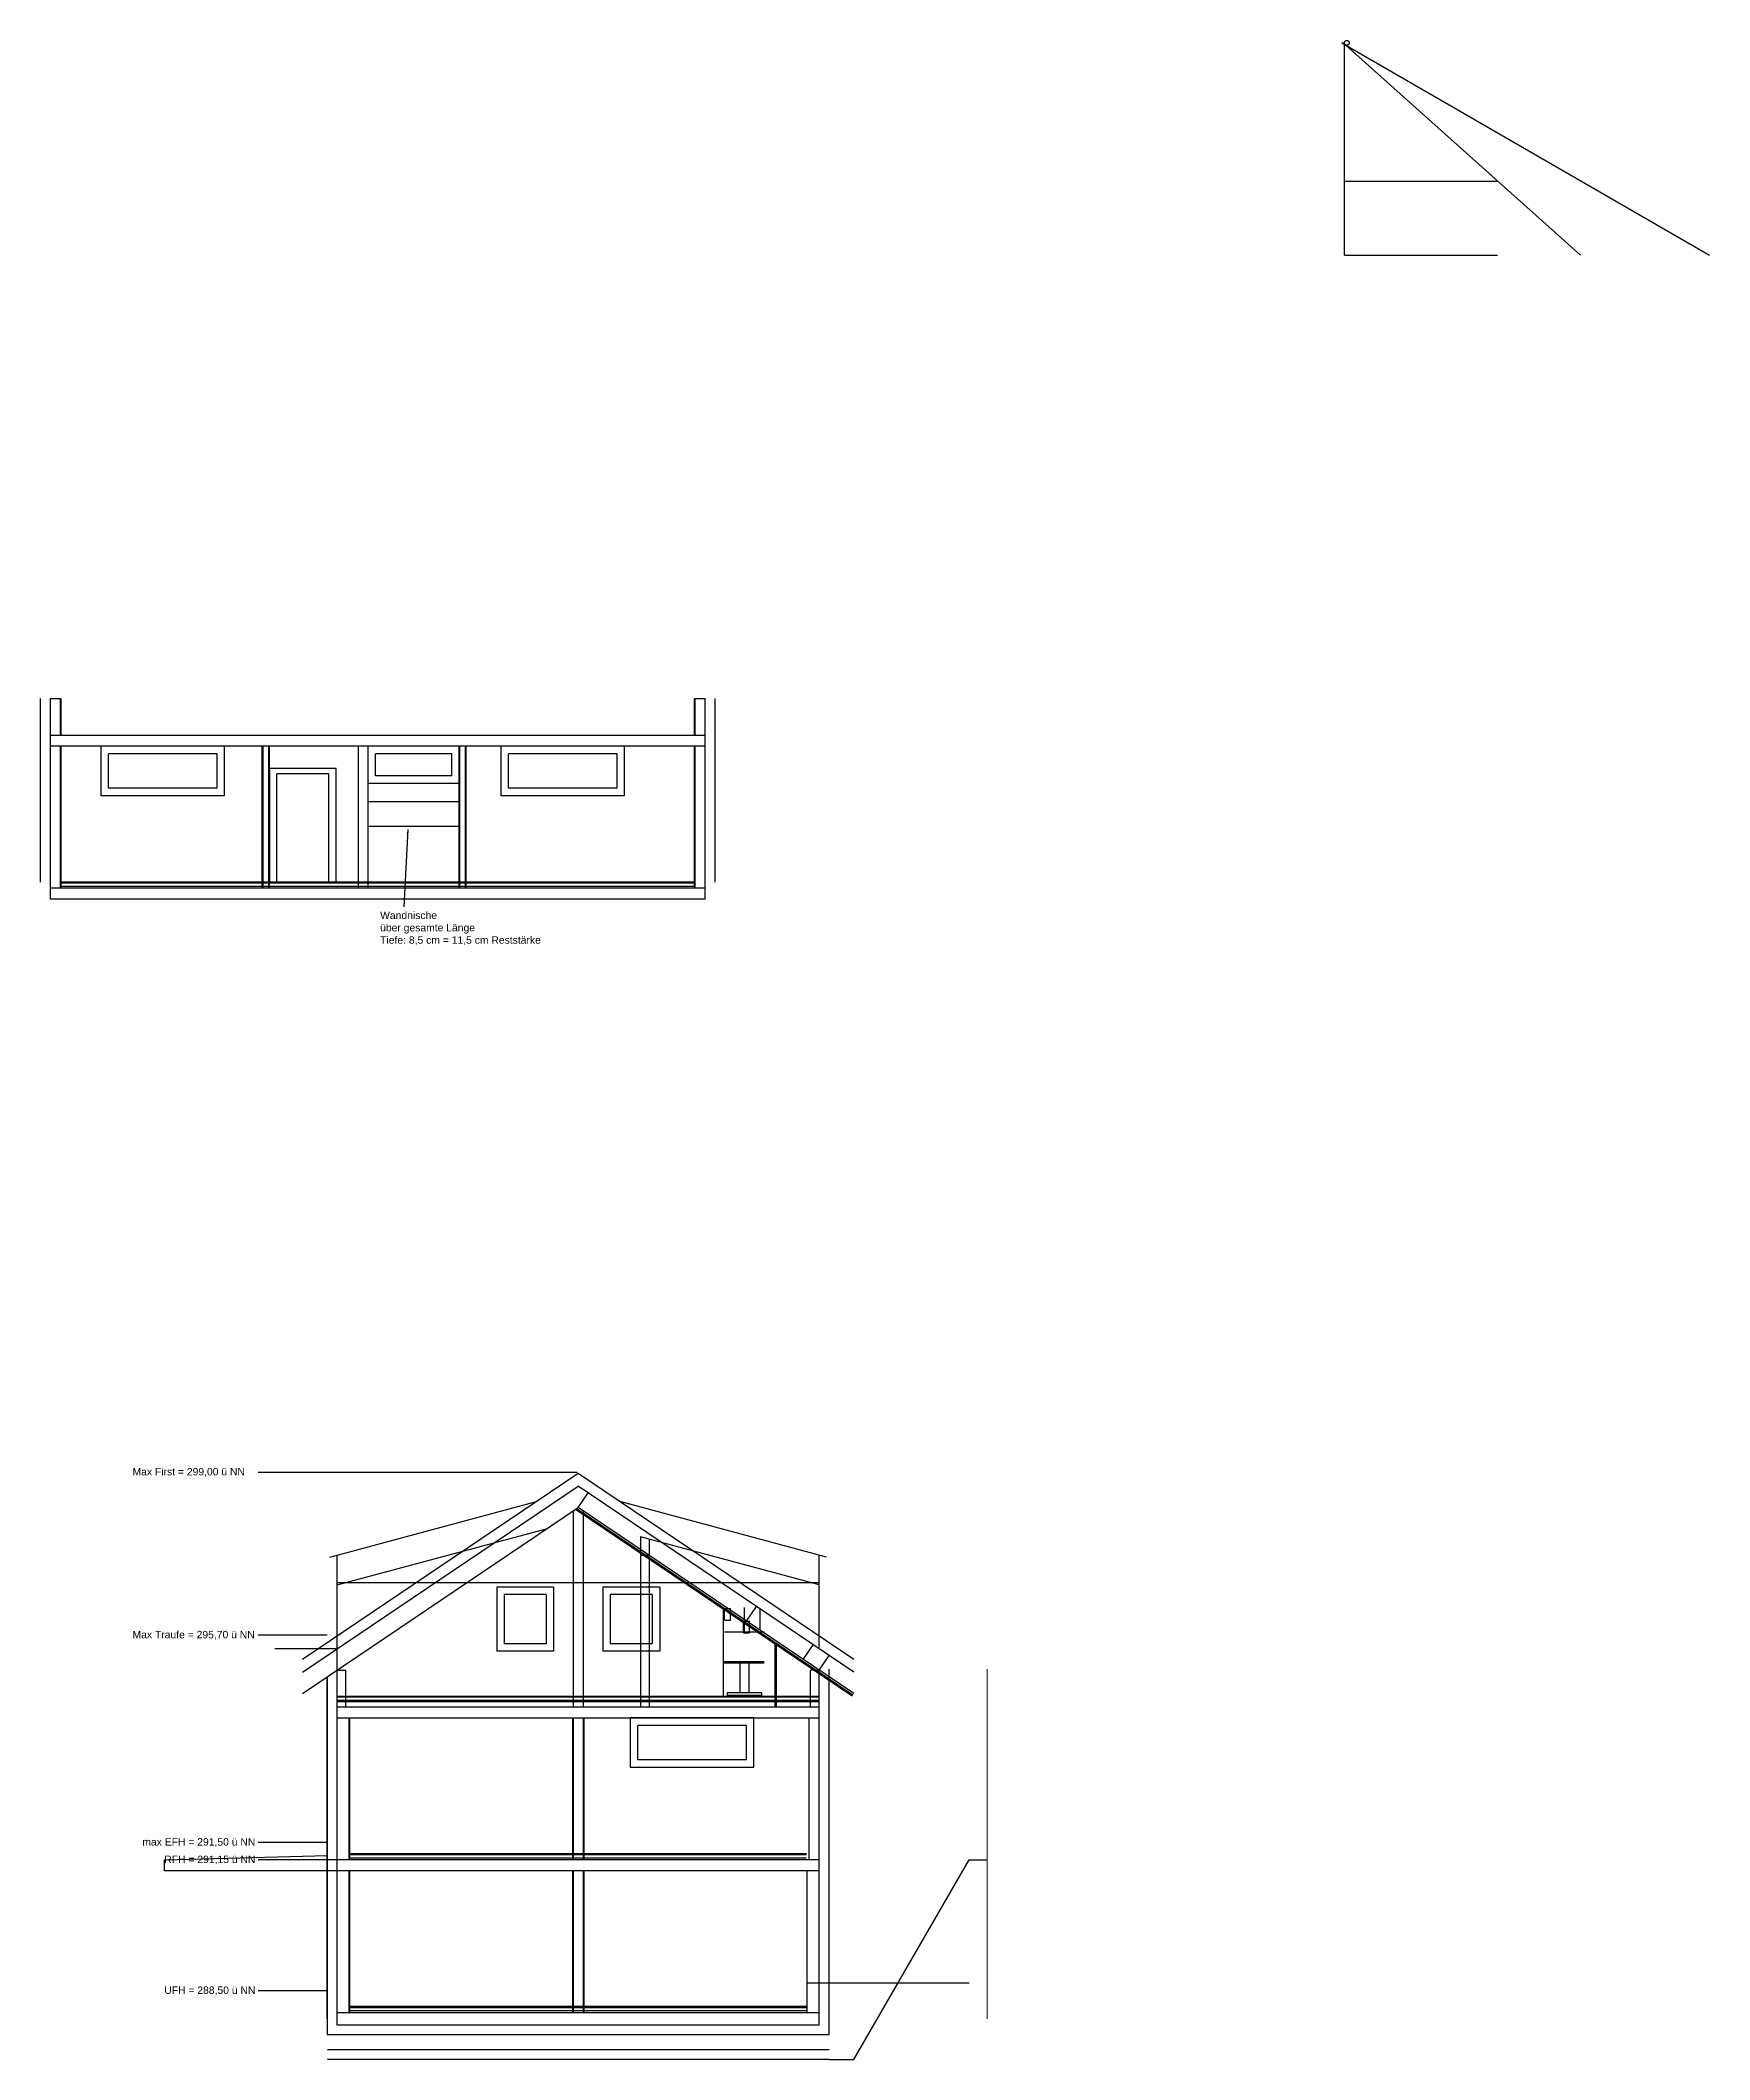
# Model space of a CAD drawing. Extents: x -4429 to 7335, y -4096 to 7109.
# Drawn here: x 3954 to 7335, y -3385 to 705 of the extents above; entities that cross this region are included whole.
import ezdxf

# ---------------------------------------------------------------- set-up
doc = ezdxf.new("R2010")
doc.units = 0
doc.header["$LTSCALE"] = 2
doc.layers.add('A-DETL', color=3, linetype='Continuous', lineweight=18, plot=False)
for name, color, linetype, lineweight in [('Außenhülle ... Dachziegel', 1, 'Continuous', 25), ('Außenhülle ... Sparren', 30, 'Continuous', 25), ('Hilfslinien', 7, 'Continuous', 25), ('Information ... Dimensionen', 7, 'Continuous', 25), ('Information ... Fragen', 1, 'Continuous', 25), ('Konstruktionslinien', 4, 'Continuous', 25), ('Rohbau ... Estrichtrittschalldämmung', 6, 'Continuous', 25), ('Rohbau ... Fassdendämmung', 6, 'Continuous', 25), ('Rohbau ... Kies', 9, 'Continuous', 25), ('Rohbau ... Trittschalldämmung', 4, 'Continuous', 25)]:
    doc.layers.add(name, color=color, linetype=linetype, lineweight=lineweight)
for name, color, linetype, lineweight, true_color in [('Außenhülle ... Dämmung', 56, 'Continuous', 25, 0x808000), ('Baugrube', 211, 'Continuous', 25, 0xff55ff), ('Möbilierung ... Fußbodenbelag', 56, 'Continuous', 25, 0x808000), ('Möbilierung ... Möbel', 16, 'Continuous', 25, 0x800000), ('Möbilierung ... Türen', 16, 'Continuous', 25, 0x800000), ('Rohbau ... Außenputz', 200, 'Continuous', 25, 0xaa00ff), ('Rohbau ... Beton', 96, 'Continuous', 25, 0x008000), ('Rohbau ... Estrich', 253, 'Continuous', 25, 0xa0a0a4), ('Rohbau ... Fenster', 151, 'Continuous', 25, 0x41c3ff), ('Rohbau ... Holhwand', 136, 'Continuous', 25, 0x008080), ('Rohbau ... Innenputz', 216, 'Continuous', 25, 0x800080), ('Rohbau ... Mauerwerk', 12, 'Continuous', 25, 0xc40000), ('TGA ... KWL', 160, 'Continuous', 25, 0x0055ff)]:
    doc.layers.add(name, color=color, linetype=linetype, lineweight=lineweight, true_color=true_color)
doc.styles.add('QCADDimTextStyle', font='')
doc.styles.add('textstyle3', font='')
doc.styles.get('QCADDimTextStyle').set_extended_font_data('C059')
doc.styles.get('textstyle3').set_extended_font_data('Liberation Sans')
doc.dimstyles.new('QCADDimStyle', dxfattribs={"dimtxt": 5, "dimasz": 2.5, "dimexe": 1.25, "dimexo": 0.625, "dimtad": 1, "dimtoh": 1, "dimdec": 4, "dimdsep": 46, "dimtxsty": 'QCADDimTextStyle', "dimcen": 0.09, "dimclrt": 1, "dimadec": 0, "dimazin": 2, "dimtfac": 1, "dimtdec": 4, "dimtofl": 0, "dimtmove": 2, "dimatfit": 3, "dimfxl": 1, "dimtolj": 1, "dimtzin": 0, "dimarcsym": 0})

msp = doc.modelspace()

# ---------------------------------------------------------------- linework, layer by layer
at = {"layer": 'A-DETL'}
msp.add_line((5871.8, -3302.7), (5871.8, -2594.5), dxfattribs=at)
at = {"layer": 'Außenhülle ... Dachziegel'}
for p, q in [((4484.8, -2573.8), (5043.3, -2197.1)), ((5043.3, -2197.1), (5601.8, -2573.8)), ((4540.2, -2367.2), (4956.4, -2255.7)), ((5546.3, -2367.2), (5130.1, -2255.7))]:
    msp.add_line(p, q, dxfattribs=at)
at = {"layer": 'Außenhülle ... Dämmung'}
msp.add_line((5551.3, -3335.2), (4535.3, -3335.2), dxfattribs=at)
at = {"layer": 'Außenhülle ... Sparren'}
for p, q in [((4484.8, -2600.4), (5043.3, -2223.7)), ((5601.8, -2600.4), (5043.3, -2223.7)), ((5043.3, -2267.1), (5063.4, -2237.2)), ((4484.8, -2643.8), (5043.3, -2267.1)), ((5033.3, -2273.8), (5033.3, -2671.2)), ((5601.8, -2643.8), (5043.3, -2267.1)), ((5053.3, -2273.8), (5053.3, -2671.2)), ((4555.3, -2423.2), (4980.8, -2309.2)), ((5531.3, -2423.2), (5169.3, -2326.2)), ((4555.3, -2423.2), (4555.3, -2363.2)), ((5186.8, -2363.9), (5169.3, -2363.9)), ((5531.3, -2423.2), (5531.3, -2363.2)), ((5339.9, -2471.2), (5351.9, -2471.2)), ((5339.9, -2495.2), (5339.9, -2471.2)), ((5351.9, -2495.2), (5351.9, -2471.2)), ((5384, -2496.9), (5404.1, -2467.1)), ((5339.9, -2495.2), (5351.9, -2495.2)), ((5378, -2496.9), (5390, -2496.9)), ((5378, -2520.9), (5378, -2496.9)), ((5378, -2520.9), (5390, -2520.9)), ((5390, -2520.9), (5390, -2496.9)), ((5499.2, -2574.6), (5519.4, -2544.8)), ((5531.3, -2596.2), (5551.4, -2566.4))]:
    msp.add_line(p, q, dxfattribs=at)
at = {"layer": 'Baugrube'}
for p, q in [((5601.3, -3385.2), (5834.8, -2980.7)), ((5834.8, -2980.7), (5871.8, -2980.7)), ((5834.8, -3230.7), (5507.3, -3230.7)), ((5551.3, -3385.2), (4535.3, -3385.2)), ((5551.3, -3385.2), (5601.3, -3385.2))]:
    msp.add_line(p, q, dxfattribs=at)
at = {"layer": 'Hilfslinien'}
for p, q in [((6590, 700), (6595, 700)), ((6590, 700), (7334.8, 270)), ((6592.5, 700), (7073.3, 270)), ((6595, 270), (6595, 700)), ((6595, 420), (6905, 420)), ((6595, 270), (6905, 270)), ((5379.9, -2519.5), (5379.9, -2469.5)), ((5411.9, -2515.8), (5411.9, -2471.2))]:
    msp.add_line(p, q, dxfattribs=at)
msp.add_circle((6600, 700), 5, dxfattribs=at)
at = {"layer": 'Information ... Dimensionen'}
for p, q in [((5041.2, -2195.7), (4394.8, -2195.7)), ((4534.8, -2525.7), (4394.8, -2525.7)), ((4534.8, -2945.7), (4394.8, -2945.7)), ((4555.3, -2980.7), (4394.8, -2980.7)), ((4534.8, -3245.7), (4394.8, -3245.7))]:
    msp.add_line(p, q, dxfattribs=at)
at = {"layer": 'Konstruktionslinien'}
msp.add_line((5531.3, -2419.5), (4555.3, -2419.5), dxfattribs=at)
at = {"layer": 'Möbilierung ... Fußbodenbelag'}
for p, q in [((5279, -1000), (3996, -1000)), ((5531.3, -2649.5), (4555.3, -2649.5)), ((5531.3, -2651), (4555.3, -2651)), ((5505.8, -2968.2), (4580.8, -2968.2)), ((5505.8, -3277.7), (4580.8, -3277.7))]:
    msp.add_line(p, q, dxfattribs=at)
at = {"layer": 'Möbilierung ... Möbel'}
for p, q in [((5337.3, -2649.5), (5337.3, -2472.6)), ((5419.9, -2519.5), (5339.9, -2519.5)), ((5419.9, -2579.5), (5339.9, -2579.5)), ((5339.9, -2582.3), (5339.9, -2579.5)), ((5419.9, -2582.3), (5339.9, -2582.3)), ((5370.9, -2582.3), (5370.9, -2642.5)), ((5388.9, -2582.3), (5388.9, -2642.5)), ((5414.9, -2642.5), (5344.9, -2642.5)), ((5344.9, -2642.5), (5344.9, -2647.5)), ((5414.9, -2647.5), (5344.9, -2647.5)), ((5414.9, -2647.5), (5414.9, -2642.5))]:
    msp.add_line(p, q, dxfattribs=at)
at = {"layer": 'Möbilierung ... Türen'}
for p, q in [((4553, -770), (4418, -770)), ((4418, -770), (4418, -1000)), ((4553, -1000), (4553, -770)), ((4433, -1000), (4433, -781)), ((4538, -781), (4433, -781)), ((4538, -1000), (4538, -781))]:
    msp.add_line(p, q, dxfattribs=at)
at = {"layer": 'Rohbau ... Außenputz'}
for p, q in [((3954, -1000), (3954, -628)), ((5321, -1000), (5321, -628)), ((4534.8, -3302.7), (4534.8, -2610.1)), ((5551.8, -3302.7), (5551.8, -2594.5))]:
    msp.add_line(p, q, dxfattribs=at)
at = {"layer": 'Rohbau ... Beton'}
for p, q in [((3974.5, -725), (3974.5, -703)), ((5300.5, -703), (3974.5, -703)), ((5300.5, -725), (3974.5, -725)), ((5300.5, -725), (5300.5, -703)), ((5300.5, -1012.5), (3974.5, -1012.5)), ((3974.5, -1034.5), (3974.5, -1012.5)), ((5300.5, -1034.5), (5300.5, -1012.5)), ((5300.5, -1034.5), (3974.5, -1034.5)), ((4555.3, -2693.2), (4555.3, -2671.2)), ((5531.3, -2671.2), (4555.3, -2671.2)), ((4555.3, -2693.2), (5531.3, -2693.2)), ((5531.3, -2693.2), (5531.3, -2671.2)), ((4205.3, -2980.7), (4535.3, -2972)), ((4205.3, -3002.7), (4205.3, -2980.7)), ((5531.3, -2980.7), (4555.3, -2980.7)), ((4555.3, -3002.7), (4555.3, -2980.7)), ((5531.3, -3002.7), (5531.3, -2980.7)), ((4555.3, -3002.7), (4205.3, -3002.7)), ((4938.3, -3002.7), (4555.3, -3002.7)), ((4968.3, -3002.7), (4938.3, -3002.7)), ((5531.3, -3002.7), (4968.3, -3002.7)), ((5498.3, -3002.7), (5468.3, -3002.7)), ((5507.3, -3290.2), (5507.3, -3002.7)), ((5531.3, -3290.2), (5531.3, -3002.7)), ((5531.3, -3290.2), (4555.3, -3290.2)), ((4555.3, -3315.2), (4555.3, -3290.2)), ((5531.3, -3315.2), (5531.3, -3290.2)), ((5531.3, -3315.2), (4555.3, -3315.2))]:
    msp.add_line(p, q, dxfattribs=at)
at = {"layer": 'Rohbau ... Estrich'}
for p, q in [((5279, -1002.5), (3996, -1002.5)), ((5531.3, -2657.5), (4555.3, -2657.5)), ((5505.8, -2970.7), (4580.8, -2970.7)), ((5505.8, -3280.2), (4580.8, -3280.2))]:
    msp.add_line(p, q, dxfattribs=at)
at = {"layer": 'Rohbau ... Estrichtrittschalldämmung'}
msp.add_line((5531.3, -2660.5), (4555.3, -2660.5), dxfattribs=at)
at = {"layer": 'Rohbau ... Fassdendämmung'}
for p, q in [((3954.5, -1000), (3954.5, -628)), ((5320.5, -1000), (5320.5, -628)), ((4535.3, -3335.2), (4535.3, -2609.7)), ((5551.3, -3335.2), (5551.3, -2594.3))]:
    msp.add_line(p, q, dxfattribs=at)
at = {"layer": 'Rohbau ... Fenster'}
for p, q in [((4076.8, -825), (4076.8, -725)), ((4326.8, -725), (4076.8, -725)), ((4326.8, -825), (4326.8, -725)), ((4618, -800), (4618, -725)), ((4802, -725), (4618, -725)), ((4802, -800), (4802, -725)), ((4887, -825), (4887, -725)), ((5137, -725), (4887, -725)), ((5137, -825), (5137, -725)), ((4311.8, -740), (4091.8, -740)), ((4091.8, -810), (4091.8, -740)), ((4311.8, -810), (4311.8, -740)), ((4787, -740), (4633, -740)), ((4633, -785), (4633, -740)), ((4787, -785), (4787, -740)), ((5122, -740), (4902, -740)), ((4902, -810), (4902, -740)), ((5122, -810), (5122, -740)), ((4311.8, -810), (4091.8, -810)), ((4802, -800), (4618, -800)), ((4787, -785), (4633, -785)), ((5122, -810), (4902, -810)), ((4326.8, -825), (4076.8, -825)), ((5137, -825), (4887, -825)), ((4555.3, -2553.2), (4555.3, -2423.2)), ((4993.3, -2428.2), (4878.3, -2428.2)), ((4878.3, -2428.2), (4878.3, -2558.2)), ((4978.3, -2443.2), (4893.3, -2443.2)), ((4893.3, -2443.2), (4893.3, -2543.2)), ((4978.3, -2443.2), (4978.3, -2543.2)), ((4993.3, -2428.2), (4993.3, -2558.2)), ((5093.3, -2428.2), (5093.3, -2558.2)), ((5208.3, -2428.2), (5093.3, -2428.2)), ((5108.3, -2443.2), (5108.3, -2543.2)), ((5193.3, -2443.2), (5108.3, -2443.2)), ((5193.3, -2443.2), (5193.3, -2543.2)), ((5208.3, -2428.2), (5208.3, -2558.2)), ((5531.3, -2553.2), (5531.3, -2423.2)), ((4993.3, -2558.2), (4878.3, -2558.2)), ((4978.3, -2543.2), (4893.3, -2543.2)), ((5208.3, -2558.2), (5093.3, -2558.2)), ((5193.3, -2543.2), (5108.3, -2543.2)), ((5149, -2793.2), (5149, -2693.2)), ((5399, -2693.2), (5149, -2693.2)), ((5399, -2793.2), (5399, -2693.2)), ((5384, -2708.2), (5164, -2708.2)), ((5164, -2778.2), (5164, -2708.2)), ((5384, -2778.2), (5384, -2708.2)), ((5384, -2778.2), (5164, -2778.2)), ((5399, -2793.2), (5149, -2793.2))]:
    msp.add_line(p, q, dxfattribs=at)
at = {"layer": 'Rohbau ... Holhwand'}
for p, q in [((4598, -1012.5), (4598, -725)), ((4618, -1012.5), (4618, -725)), ((5598.4, -2648.8), (5039.9, -2272.1)), ((5599.5, -2647.1), (5041, -2270.4)), ((5442.3, -2671.2), (5442.3, -2543.4)), ((5444.8, -2671.2), (5444.8, -2545.1))]:
    msp.add_line(p, q, dxfattribs=at)
at = {"layer": 'Rohbau ... Innenputz'}
for p, q in [((3996, -703), (3996, -628)), ((5279, -703), (5279, -628)), ((3996, -1012.5), (3996, -725)), ((4403.5, -1012.5), (4403.5, -725)), ((4418, -1012.5), (4418, -725)), ((4802, -1012.5), (4802, -725)), ((4816.5, -1012.5), (4816.5, -725)), ((5279, -1012.5), (5279, -725)), ((4580.8, -2980.7), (4580.8, -2693.2)), ((5031.8, -2693.2), (5031.8, -2980.7)), ((5054.8, -2693.2), (5054.8, -2980.7)), ((4580.8, -3290.2), (4580.8, -3002.7)), ((5031.8, -3002.7), (5031.8, -3290.2)), ((5054.8, -3002.7), (5054.8, -3290.2))]:
    msp.add_line(p, q, dxfattribs=at)
at = {"layer": 'Rohbau ... Kies'}
msp.add_line((5551.3, -3365.2), (4535.3, -3365.2), dxfattribs=at)
at = {"layer": 'Rohbau ... Mauerwerk'}
for p, q in [((3974.5, -703), (3974.5, -628)), ((3974.5, -628), (3994.5, -628)), ((3994.5, -703), (3994.5, -628)), ((5280.5, -703), (5280.5, -628)), ((5280.5, -628), (5300.5, -628)), ((5300.5, -703), (5300.5, -628)), ((3974.5, -1012.5), (3974.5, -725)), ((3994.5, -1012.5), (3994.5, -725)), ((4405, -1012.5), (4405, -725)), ((4416.5, -1012.5), (4416.5, -725)), ((4803.5, -1012.5), (4803.5, -725)), ((4815, -1012.5), (4815, -725)), ((5280.5, -1012.5), (5280.5, -725)), ((5300.5, -1012.5), (5300.5, -725)), ((4803.5, -837.5), (4618, -837.5)), ((4803.5, -887.5), (4618, -887.5)), ((5169.3, -2326.2), (5169.3, -2671.2)), ((5186.8, -2330.9), (5186.8, -2671.2)), ((4555.3, -2671.2), (4555.3, -2596.2)), ((4555.3, -2596.2), (4572.8, -2596.2)), ((4572.8, -2671.2), (4572.8, -2596.2)), ((5531.3, -2596.2), (5513.8, -2596.2)), ((5513.8, -2671.2), (5513.8, -2596.2)), ((5531.3, -2671.2), (5531.3, -2596.2)), ((4555.3, -2980.7), (4555.3, -2693.2)), ((4579.3, -2980.7), (4579.3, -2693.2)), ((5033.3, -2693.2), (5033.3, -2980.7)), ((5053.3, -2693.2), (5053.3, -2980.7)), ((5511.3, -2980.7), (5511.3, -2693.2)), ((5531.3, -2980.7), (5531.3, -2693.2)), ((4555.3, -3290.2), (4555.3, -3002.7)), ((4579.3, -3290.2), (4579.3, -3002.7)), ((5033.3, -3002.7), (5033.3, -3290.2)), ((5053.3, -3002.7), (5053.3, -3290.2))]:
    msp.add_line(p, q, dxfattribs=at)
at = {"layer": 'Rohbau ... Trittschalldämmung'}
for p, q in [((5279, -1009), (3996, -1009)), ((5505.8, -2977.2), (4580.8, -2977.2)), ((5505.8, -3286.7), (4580.8, -3286.7))]:
    msp.add_line(p, q, dxfattribs=at)
at = {"layer": 'TGA ... KWL'}
for p, q in [((4555.3, -2553.2), (4428.9, -2553.2)), ((4555.3, -2596.2), (4555.3, -2553.2))]:
    msp.add_line(p, q, dxfattribs=at)

# ---------------------------------------------------------------- texts
at = {"layer": 'Information ... Dimensionen', "char_height": 15, "attachment_point": 1, "style": 'textstyle3'}
for s, insert in [('Max First = 299,00 ü NN', (4140.6, -2186.8)), ('Max Traufe = 295,70 ü NN', (4140.6, -2516.8)), ('max EFH = 291,50 ü NN', (4160.5, -2936.7)), ('RFH = 291,15 ü NN', (4204.9, -2972.1)), ('UFH = 288,50 ü NN', (4204.9, -3237.1))]:
    msp.add_mtext(s, dxfattribs=dict(at, insert=insert))
at = {"layer": 'Information ... Fragen', "insert": (4642.1, -1059.8), "char_height": 15, "attachment_point": 1, "style": 'textstyle3'}
msp.add_mtext('Wandnische\\Püber gesamte Länge\\PTiefe: 8,5 cm = 11,5 cm Reststärke', dxfattribs=at)

# ---------------------------------------------------------------- leaders
at = {"layer": 'Rohbau ... Mauerwerk'}
msp.add_leader([(4697.9, -893.7), (4690, -1050)], dimstyle='QCADDimStyle', override={"dimtxt": 0.18, "dimasz": 10, "dimexe": 0.18, "dimexo": 0.0625, "dimgap": 0.09, "dimtad": 0, "dimtih": 1, "dimzin": 0, "dimclrt": 0, "dimazin": 0, "dimtmove": 0}, dxfattribs=at)

doc.saveas('drawing.dxf')
